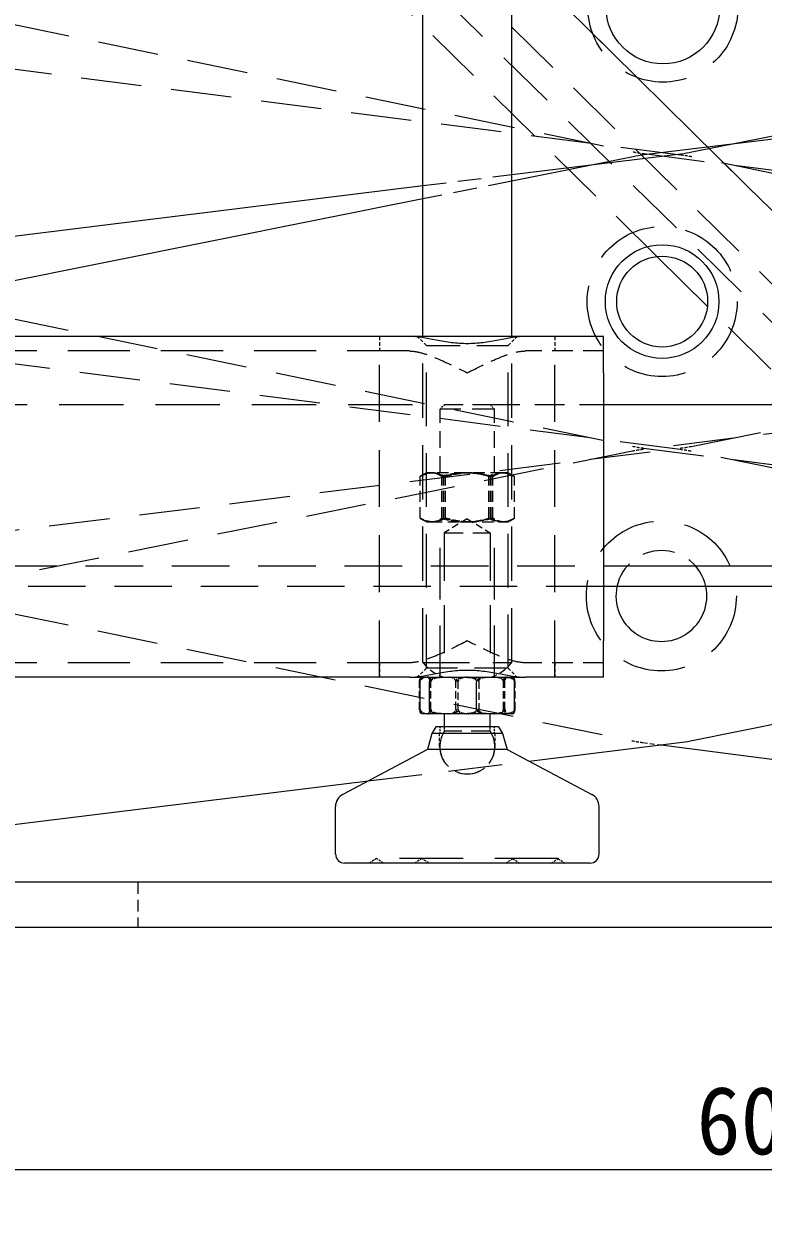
# Model space of a CAD drawing. Header units: millimetres. Extents: x 36 to 2484, y 36 to 1746.
# Drawn here: x 427.3 to 590.1, y 287.6 to 548.6 of the extents above; entities that cross this region are included whole.
import ezdxf

# ---------------------------------------------------------------- set-up
doc = ezdxf.new("R2010")
doc.units = ezdxf.units.MM
doc.header["$LTSCALE"] = 6
doc.linetypes.add('HIDDEN', pattern=[9.525, 6.35, -3.175])
doc.layers.add('가는실선_A4', color=7, linetype='Continuous', lineweight=5)
doc.layers.add('굵은실선_A3', color=7, linetype='Continuous', lineweight=18)
doc.layers.add('가는파선_A3', color=7, linetype='HIDDEN', lineweight=13, true_color=0x008000)
doc.styles.add('치수문자_A3(2.5)', font='')
doc.styles.get('치수문자_A3(2.5)').set_extended_font_data('GulimChe')
doc.dimstyles.new('치수_A3(2.5)', dxfattribs={"dimscale": 6, "dimtxt": 2.5, "dimasz": 2.5, "dimexe": 1.5, "dimexo": 1, "dimgap": 0.5, "dimtad": 1, "dimtoh": 1, "dimdec": 1, "dimrnd": 1e-08, "dimdsep": 46, "dimtxsty": '치수문자_A3(2.5)', "dimcen": 0.09, "dimdle": 10, "dimclrd": 8, "dimclre": 8, "dimclrt": 7, "dimadec": 1, "dimazin": 2, "dimtfac": 0.8, "dimtmove": 0, "dimatfit": 3, "dimfxl": 1, "dimtolj": 1, "dimtzin": 0, "dimlwd": -1, "dimlwe": -1, "dimarcsym": 0})

# ---------------------------------------------------------------- blocks, each defined once
blk = doc.blocks.new('*D21')
at = {"layer": 'Defpoints', "color": 0, "transparency": 16777216}
for p in [(289.92, 349.82), (889.92, 349.82), (889.92, 296.55)]:
    blk.add_point(p, dxfattribs=at)
at = {"layer": '가는실선_A4', "color": 8, "transparency": 16777216}
for p, q in [((289.92, 343.82), (289.92, 287.55)), ((889.92, 343.82), (889.92, 287.55)), ((304.92, 296.55), (874.92, 296.55))]:
    blk.add_line(p, q, dxfattribs=at)
for points in [[(304.92, 299.05), (304.92, 294.05), (289.92, 296.55)], [(874.92, 299.05), (874.92, 294.05), (889.92, 296.55)]]:
    blk.add_solid(points, dxfattribs=at)
at = {"layer": '가는실선_A4', "color": 7, "transparency": 16777216, "insert": (589.92, 307.22), "char_height": 15, "attachment_point": 5, "style": '치수문자_A3(2.5)'}
blk.add_mtext('\\A1;600', dxfattribs=at)

msp = doc.modelspace()

# ---------------------------------------------------------------- linework, layer by layer
at = {"layer": '가는파선_A3', "ltscale": 0.344124}
msp.add_line((640.187, 459.957), (430.189, 667.143), dxfattribs=at)
at = {"layer": '가는파선_A3', "ltscale": 0.335375}
msp.add_line((639.229, 444.747), (434.57, 646.666), dxfattribs=at)
at = {"layer": '가는파선_A3', "ltscale": 0.349956}
for p, q in [((661.543, 438.887), (462.223, 635.538)), ((656.37, 419.406), (457.05, 616.057))]:
    msp.add_line(p, q, dxfattribs=at)
at = {"layer": '가는파선_A3', "ltscale": 0.330381}
msp.add_line((566.615, 497.424), (432.207, 630.032), dxfattribs=at)
at = {"layer": '가는파선_A3', "ltscale": 0.350336}
for p, q in [((404.531, 552.694), (561.425, 520.445)), ((731.241, 487.081), (574.348, 519.33))]:
    msp.add_line(p, q, dxfattribs=at)
at = {"layer": '가는파선_A3', "ltscale": 0.34922}
for p, q in [((571.942, 519.731), (373.986, 545.138)), ((561.256, 454.578), (365.565, 415.376))]:
    msp.add_line(p, q, dxfattribs=at)
at = {"layer": '가는파선_A3', "ltscale": 0.34971}
for p, q in [((563.829, 520.045), (762.061, 494.591)), ((571.779, 454.946), (373.547, 480.4)), ((762.023, 479.415), (563.664, 454.967)), ((373.422, 430.791), (571.78, 455.24)), ((563.665, 455.26), (761.897, 429.807)), ((769.95, 414.307), (574.183, 454.545)), ((365.33, 431.115), (561.097, 390.876))]:
    msp.add_line(p, q, dxfattribs=at)
at = {"layer": '가는파선_A3', "ltscale": 0.136233}
msp.add_line((515.096, 513.017), (534.738, 515.438), dxfattribs=at)
at = {"layer": '가는파선_A3', "ltscale": 0.137896}
msp.add_line((534.738, 514.019), (515.096, 510.085), dxfattribs=at)
at = {"layer": '가는파선_A3', "ltscale": 0.350288}
msp.add_line((404.388, 487.914), (561.259, 455.661), dxfattribs=at)
at = {"layer": '가는파선_A3', "ltscale": 0.344261}
msp.add_line((661.781, 403.533), (577.748, 486.44), dxfattribs=at)
at = {"layer": '가는파선_A3', "ltscale": 0.021944}
for p, q in [((505.617, 479.819), (505.617, 476.619)), ((544.217, 479.819), (544.217, 476.619)), ((505.617, 408.019), (505.617, 404.819)), ((544.217, 408.019), (544.217, 404.819))]:
    msp.add_line(p, q, dxfattribs=at)
at = {"layer": '가는파선_A3', "ltscale": 0.328084}
for p, q in [((505.617, 404.819), (505.617, 479.819)), ((544.217, 404.819), (544.217, 479.819))]:
    msp.add_line(p, q, dxfattribs=at)
at = {"layer": '가는파선_A3', "ltscale": 0.019385}
for p, q in [((515.917, 477.819), (513.917, 479.819)), ((533.917, 477.819), (535.917, 479.819)), ((515.917, 406.819), (513.917, 404.819)), ((533.917, 406.819), (535.917, 404.819))]:
    msp.add_line(p, q, dxfattribs=at)
at = {"layer": '가는파선_A3', "ltscale": 0.313689}
for p, q in [((515.096, 408.109), (515.096, 479.819)), ((534.738, 408.109), (534.738, 479.819))]:
    msp.add_line(p, q, dxfattribs=at)
at = {"layer": '가는파선_A3', "ltscale": 0.194679}
for p, q in [((515.917, 477.819), (533.917, 477.819)), ((533.917, 406.819), (515.917, 406.819))]:
    msp.add_line(p, q, dxfattribs=at)
at = {"layer": '가는파선_A3', "ltscale": 0.310586}
for p, q in [((515.917, 406.819), (515.917, 477.819)), ((533.917, 406.819), (533.917, 477.819))]:
    msp.add_line(p, q, dxfattribs=at)
at = {"layer": '가는파선_A3', "ltscale": 0.358754}
for p, q in [((512.179, 476.619), (327.654, 476.619)), ((512.179, 408.019), (327.654, 408.019))]:
    msp.add_line(p, q, dxfattribs=at)
at = {"layer": '가는파선_A3', "ltscale": 0.118821}
for p, q in [((554.917, 476.619), (537.654, 476.619)), ((554.917, 408.019), (537.654, 408.019))]:
    msp.add_line(p, q, dxfattribs=at)
at = {"layer": '가는파선_A3', "ltscale": 0.370989}
msp.add_line((413.907, 464.819), (519.917, 464.819), dxfattribs=at)
at = {"layer": '가는파선_A3', "ltscale": 0.009642}
for p, q in [((519.917, 464.819), (518.917, 463.819)), ((529.917, 464.819), (530.917, 463.819))]:
    msp.add_line(p, q, dxfattribs=at)
at = {"layer": '가는파선_A3', "ltscale": 0.108111}
msp.add_line((519.917, 464.819), (529.917, 464.819), dxfattribs=at)
at = {"layer": '가는파선_A3', "ltscale": 0.172123}
msp.add_line((529.917, 464.819), (554.917, 464.819), dxfattribs=at)
at = {"layer": '가는파선_A3', "ltscale": 0.409463}
msp.add_line((574.186, 455.628), (620.077, 464.819), dxfattribs=at)
at = {"layer": '가는파선_A3', "ltscale": 0.129753}
msp.add_line((530.917, 463.819), (518.917, 463.819), dxfattribs=at)
at = {"layer": '가는파선_A3', "ltscale": 0.096345}
for p, q in [((518.917, 449.819), (518.917, 463.819)), ((530.917, 449.819), (530.917, 463.819))]:
    msp.add_line(p, q, dxfattribs=at)
at = {"layer": '가는파선_A3', "ltscale": 0.001727}
for p, q in [((514.791, 449.168), (514.561, 449.036)), ((535.043, 449.168), (535.272, 449.036)), ((514.791, 439.669), (514.561, 439.801)), ((535.043, 439.669), (535.272, 439.801))]:
    msp.add_line(p, q, dxfattribs=at)
at = {"layer": '가는파선_A3', "ltscale": 0.008857}
for p, q in [((515.917, 449.819), (514.791, 449.168)), ((533.917, 449.819), (535.043, 449.168)), ((515.917, 439.019), (514.791, 439.669)), ((533.917, 439.019), (535.043, 439.669))]:
    msp.add_line(p, q, dxfattribs=at)
at = {"layer": '가는파선_A3', "ltscale": 0.029417}
for p, q in [((516.918, 449.819), (515.917, 449.819)), ((515.917, 439.019), (516.918, 439.019))]:
    msp.add_line(p, q, dxfattribs=at)
at = {"layer": '가는파선_A3', "ltscale": 0.064826}
for p, q in [((524.489, 449.819), (516.918, 449.819)), ((532.488, 449.819), (524.489, 449.819)), ((516.918, 439.019), (524.489, 439.019)), ((524.489, 439.019), (532.488, 439.019))]:
    msp.add_line(p, q, dxfattribs=at)
at = {"layer": '가는파선_A3', "ltscale": 0.035309}
for p, q in [((533.917, 449.819), (532.488, 449.819)), ((532.488, 439.019), (533.917, 439.019))]:
    msp.add_line(p, q, dxfattribs=at)
at = {"layer": '가는파선_A3', "ltscale": 0.063225}
for p, q in [((514.525, 439.822), (514.525, 449.015)), ((514.536, 439.822), (514.536, 449.015)), ((519.299, 439.822), (519.299, 449.015)), ((519.665, 439.822), (519.665, 449.015)), ((519.776, 439.822), (519.776, 449.015)), ((520.154, 439.822), (520.154, 449.015)), ((529.68, 439.822), (529.68, 449.015)), ((530.057, 439.822), (530.057, 449.015)), ((530.168, 439.822), (530.168, 449.015)), ((530.535, 439.822), (530.535, 449.015)), ((535.297, 439.822), (535.297, 449.015)), ((535.309, 439.822), (535.309, 449.015))]:
    msp.add_line(p, q, dxfattribs=at)
at = {"layer": '가는파선_A3', "ltscale": 0.299213}
for p, q in [((518.917, 404.819), (518.917, 439.019)), ((530.917, 404.819), (530.917, 439.019))]:
    msp.add_line(p, q, dxfattribs=at)
at = {"layer": '가는파선_A3', "ltscale": 0.04051}
for q in [(519.864, 436.641), (529.97, 436.641)]:
    msp.add_line((524.917, 439.677), q, dxfattribs=at)
at = {"layer": '가는파선_A3', "ltscale": 0.109258}
msp.add_line((519.864, 436.641), (529.97, 436.641), dxfattribs=at)
at = {"layer": '가는파선_A3', "ltscale": 0.278413}
for p, q in [((519.864, 436.641), (519.864, 404.819)), ((529.97, 436.641), (529.97, 404.819))]:
    msp.add_line(p, q, dxfattribs=at)
at = {"layer": '가는파선_A3', "ltscale": 0.332458}
for p, q in [((364.917, 429.319), (554.917, 429.319)), ((554.917, 424.819), (364.917, 424.819))]:
    msp.add_line(p, q, dxfattribs=at)
at = {"layer": '가는파선_A3', "ltscale": 0.269929}
msp.add_line((515.096, 408.109), (534.738, 408.109), dxfattribs=at)
at = {"layer": '가는파선_A3', "ltscale": 0.041233}
for p, q in [((514.414, 397.819), (514.414, 403.819)), ((516.922, 397.819), (516.922, 403.819)), ((522.41, 397.819), (522.41, 403.819)), ((522.853, 403.819), (522.853, 397.819)), ((527.424, 403.819), (527.424, 397.819)), ((532.912, 397.819), (532.912, 403.819)), ((533.216, 397.819), (533.216, 403.819)), ((535.419, 397.819), (535.419, 403.819))]:
    msp.add_line(p, q, dxfattribs=at)
at = {"layer": '가는파선_A3', "ltscale": 0.001119}
msp.add_line((515.017, 396.819), (514.977, 396.819), dxfattribs=at)
at = {"layer": '가는파선_A3', "ltscale": 0.00274}
msp.add_line((534.857, 396.819), (534.816, 396.819), dxfattribs=at)
at = {"layer": '가는파선_A3', "ltscale": 0.019189}
for p, q in [((518.817, 389.649), (518.817, 392.449)), ((531.017, 389.649), (531.017, 392.449))]:
    msp.add_line(p, q, dxfattribs=at)
at = {"layer": '가는파선_A3', "ltscale": 0.010233}
for p, q in [((518.917, 392.449), (518.917, 393.949)), ((530.917, 392.449), (530.917, 393.949))]:
    msp.add_line(p, q, dxfattribs=at)
at = {"layer": '가는파선_A3', "ltscale": 0.006658}
for p, q in [((519.892, 392.968), (519.892, 393.949)), ((529.942, 392.968), (529.942, 393.949))]:
    msp.add_line(p, q, dxfattribs=at)
at = {"layer": '가는파선_A3', "ltscale": 0.108655}
msp.add_line((529.942, 392.968), (519.892, 392.968), dxfattribs=at)
at = {"layer": '가는파선_A3', "ltscale": 0.028065}
msp.add_line((563.501, 390.476), (567.556, 389.955), dxfattribs=at)
at = {"layer": '가는파선_A3', "ltscale": 0.312442}
msp.add_line((503.085, 382.012), (538.529, 386.379), dxfattribs=at)
at = {"layer": '가는파선_A3', "ltscale": 0.012319}
for p, q in [((504.917, 364.949), (503.417, 363.949)), ((506.417, 363.949), (504.917, 364.949)), ((514.917, 364.949), (513.417, 363.949)), ((516.417, 363.949), (514.917, 364.949)), ((533.417, 363.949), (534.917, 364.949)), ((534.917, 364.949), (536.417, 363.949)), ((543.417, 363.949), (544.917, 364.949)), ((544.917, 364.949), (546.417, 363.949))]:
    msp.add_line(p, q, dxfattribs=at)
at = {"layer": '가는파선_A3', "ltscale": 0.366473}
msp.add_line((544.917, 364.949), (504.917, 364.949), dxfattribs=at)
at = {"layer": '가는파선_A3', "ltscale": 0.068789}
msp.add_line((452.417, 359.819), (452.417, 349.819), dxfattribs=at)
at = {"layer": '가는파선_A3', "ltscale": 0.362809}
for centre in [(567.968, 552.28), (567.804, 487.495), (567.64, 422.711)]:
    msp.add_circle(centre, 16.5, dxfattribs=at)
at = {"layer": '가는파선_A3', "ltscale": 0.016696}
for centre, start, end in [((567.968, 552.28), 258.38496, 262.68315), ((567.64, 422.711), 78.38496, 82.68315), ((567.804, 487.495), 277.02654, 281.32473), ((567.64, 422.711), 258.38496, 262.68315)]:
    msp.add_arc(centre, 32.5, start, end, dxfattribs=at)
at = {"layer": '가는파선_A3', "ltscale": 0.016707}
for centre, start, end in [((567.804, 487.495), 78.38496, 82.68616), ((567.64, 422.711), 97.02654, 101.32774), ((567.804, 487.495), 258.38195, 262.68315)]:
    msp.add_arc(centre, 32.5, start, end, dxfattribs=at)
at = {"layer": '가는파선_A3', "ltscale": 0.187062}
msp.add_arc((567.64, 422.711), 10, 12.16764, 167.83236, dxfattribs=at)
at = {"layer": '가는파선_A3', "ltscale": 0.040389}
for centre, start, end in [((522.917, 414.341), 218.54868, 252.22379), ((526.917, 414.341), 287.77621, 321.45132)]:
    msp.add_arc(centre, 10, start, end, dxfattribs=at)
at = {"layer": '가는파선_A3', "ltscale": 0.180065}
msp.add_arc((524.917, 389.599), 6.05, 146.16111, 33.83889, dxfattribs=at)
at = {"layer": '가는파선_A3', "ltscale": 0.131917}
msp.add_arc((524.917, 389.649), 6.1, 180, 0, dxfattribs=at)
at = {"layer": '가는파선_A3', "ltscale": 0.10213}
for points, knots in [([(512.179, 476.619), (513.081, 476.619), (514.049, 476.43), (516.089, 475.841), (517.161, 475.438), (520.459, 474.05), (522.77, 472.889), (524.917, 471.819)], [-1.439422, -1.439422, -1.439422, -1.439422, -1.0795665, -1.0795665, -0.719711, -0.719711, 0, 0, 0, 0]), ([(524.917, 471.819), (527.064, 472.889), (529.374, 474.05), (532.672, 475.438), (533.744, 475.841), (535.785, 476.43), (536.753, 476.619), (537.654, 476.619)], [-4.5679213, -4.5679213, -4.5679213, -4.5679213, -3.8482103, -3.8482103, -3.4883548, -3.4883548, -3.1284993, -3.1284993, -3.1284993, -3.1284993]), ([(524.917, 412.819), (522.77, 411.748), (520.459, 410.587), (517.161, 409.199), (516.089, 408.796), (514.049, 408.207), (513.081, 408.019), (512.179, 408.019)], [-4.5681106, -4.5681106, -4.5681106, -4.5681106, -3.8483996, -3.8483996, -3.4885441, -3.4885441, -3.1286886, -3.1286886, -3.1286886, -3.1286886]), ([(537.654, 408.019), (536.753, 408.019), (535.785, 408.207), (533.744, 408.796), (532.672, 409.199), (529.374, 410.587), (527.064, 411.748), (524.917, 412.819)], [-1.439422, -1.439422, -1.439422, -1.439422, -1.0795665, -1.0795665, -0.719711, -0.719711, 0, 0, 0, 0])]:
    msp.add_open_spline(points, degree=3, knots=knots, dxfattribs=at)
at = {"layer": '가는파선_A3', "ltscale": 0.036244}
for points in [[(514.525, 449.015), (515.932, 449.819), (517.15, 449.819)], [(517.095, 449.819), (515.902, 449.819), (514.525, 449.015)], [(516.918, 449.819), (515.812, 449.819), (514.536, 449.015)], [(514.536, 449.015), (516.041, 449.819), (517.345, 449.819)], [(519.299, 449.015), (518.023, 449.819), (516.918, 449.819)], [(519.665, 449.015), (518.288, 449.819), (517.095, 449.819)], [(517.15, 449.819), (518.369, 449.819), (519.776, 449.015)], [(517.345, 449.819), (518.649, 449.819), (520.154, 449.015)], [(524.489, 449.819), (522.08, 449.819), (519.299, 449.015)], [(524.861, 449.819), (522.45, 449.819), (519.665, 449.015)], [(519.776, 449.015), (522.561, 449.819), (524.972, 449.819)], [(520.154, 449.015), (522.935, 449.819), (525.344, 449.819)], [(529.68, 449.015), (526.898, 449.819), (524.489, 449.819)], [(530.057, 449.015), (527.273, 449.819), (524.861, 449.819)], [(524.972, 449.819), (527.384, 449.819), (530.168, 449.015)], [(525.344, 449.819), (527.753, 449.819), (530.535, 449.015)], [(532.488, 449.819), (531.185, 449.819), (529.68, 449.015)], [(532.683, 449.819), (531.465, 449.819), (530.057, 449.015)], [(530.168, 449.015), (531.546, 449.819), (532.739, 449.819)], [(530.535, 449.015), (531.811, 449.819), (532.916, 449.819)], [(535.297, 449.015), (533.792, 449.819), (532.488, 449.819)], [(535.309, 449.015), (533.902, 449.819), (532.683, 449.819)], [(532.739, 449.819), (533.931, 449.819), (535.309, 449.015)], [(532.916, 449.819), (534.021, 449.819), (535.297, 449.015)], [(514.525, 439.822), (515.902, 439.019), (517.095, 439.019)], [(517.15, 439.019), (515.932, 439.019), (514.525, 439.822)], [(514.536, 439.822), (515.812, 439.019), (516.918, 439.019)], [(517.345, 439.019), (516.041, 439.019), (514.536, 439.822)], [(516.918, 439.019), (518.023, 439.019), (519.299, 439.822)], [(517.095, 439.019), (518.288, 439.019), (519.665, 439.822)], [(519.776, 439.822), (518.369, 439.019), (517.15, 439.019)], [(520.154, 439.822), (518.649, 439.019), (517.345, 439.019)], [(519.299, 439.822), (522.08, 439.019), (524.489, 439.019)], [(519.665, 439.822), (522.45, 439.019), (524.861, 439.019)], [(524.972, 439.019), (522.561, 439.019), (519.776, 439.822)], [(525.344, 439.019), (522.935, 439.019), (520.154, 439.822)], [(524.489, 439.019), (526.898, 439.019), (529.68, 439.822)], [(524.861, 439.019), (527.273, 439.019), (530.057, 439.822)], [(530.168, 439.822), (527.384, 439.019), (524.972, 439.019)], [(530.535, 439.822), (527.753, 439.019), (525.344, 439.019)], [(529.68, 439.822), (531.185, 439.019), (532.488, 439.019)], [(530.057, 439.822), (531.465, 439.019), (532.683, 439.019)], [(532.739, 439.019), (531.546, 439.019), (530.168, 439.822)], [(532.916, 439.019), (531.811, 439.019), (530.535, 439.822)], [(532.488, 439.019), (533.792, 439.019), (535.297, 439.822)], [(532.683, 439.019), (533.902, 439.019), (535.309, 439.822)], [(535.309, 439.822), (533.931, 439.019), (532.739, 439.019)], [(535.297, 439.822), (534.021, 439.019), (532.916, 439.019)]]:
    msp.add_rational_spline(points, [1, 1.0379548493, 1], degree=2, dxfattribs=at)
at = {"layer": '가는파선_A3', "ltscale": 0.019682}
for points, knots in [([(516.208, 404.819), (515.879, 404.819), (515.484, 404.785), (515.009, 404.615), (514.827, 404.522), (514.611, 404.325), (514.523, 404.215), (514.455, 404.057), (514.438, 404.004), (514.42, 403.914), (514.414, 403.862), (514.414, 403.819)], [-0.8246123, -0.8246123, -0.8246123, -0.8246123, -0.68910525, -0.68910525, -0.62252932, -0.62252932, -0.58195521, -0.58195521, -0.56736649, -0.56736649, -0.55422014, -0.55422014, -0.55422014, -0.55422014]), ([(514.414, 403.819), (514.414, 403.862), (514.416, 403.914), (514.422, 404.004), (514.427, 404.057), (514.448, 404.215), (514.476, 404.325), (514.544, 404.522), (514.601, 404.615), (514.75, 404.785), (514.874, 404.819), (514.977, 404.819)], [0.55422014, 0.55422014, 0.55422014, 0.55422014, 0.56736649, 0.56736649, 0.58195521, 0.58195521, 0.62252932, 0.62252932, 0.68910525, 0.68910525, 0.8246123, 0.8246123, 0.8246123, 0.8246123]), ([(516.416, 404.819), (516.074, 404.819), (515.665, 404.785), (515.172, 404.615), (514.983, 404.522), (514.758, 404.325), (514.667, 404.215), (514.597, 404.057), (514.579, 404.004), (514.56, 403.914), (514.554, 403.862), (514.554, 403.819)], [-0.8246123, -0.8246123, -0.8246123, -0.8246123, -0.68910525, -0.68910525, -0.62252932, -0.62252932, -0.58195521, -0.58195521, -0.56736649, -0.56736649, -0.55422014, -0.55422014, -0.55422014, -0.55422014]), ([(516.359, 404.819), (516.462, 404.819), (516.586, 404.785), (516.735, 404.615), (516.792, 404.522), (516.86, 404.325), (516.887, 404.215), (516.909, 404.057), (516.914, 404.004), (516.92, 403.914), (516.922, 403.862), (516.922, 403.819)], [-0.8246123, -0.8246123, -0.8246123, -0.8246123, -0.68910525, -0.68910525, -0.62252932, -0.62252932, -0.58195521, -0.58195521, -0.56736649, -0.56736649, -0.55422014, -0.55422014, -0.55422014, -0.55422014]), ([(516.922, 403.819), (516.922, 403.862), (516.929, 403.914), (516.952, 404.004), (516.975, 404.057), (517.064, 404.215), (517.179, 404.325), (517.464, 404.522), (517.703, 404.615), (518.327, 404.785), (518.845, 404.819), (519.278, 404.819)], [-1.66266043, -1.66266043, -1.66266043, -1.66266043, -1.64951409, -1.64951409, -1.63492537, -1.63492537, -1.59435126, -1.59435126, -1.52777533, -1.52777533, -1.39226828, -1.39226828, -1.39226828, -1.39226828]), ([(522.41, 403.819), (522.41, 403.862), (522.404, 403.914), (522.386, 404.004), (522.369, 404.057), (522.301, 404.215), (522.213, 404.325), (521.996, 404.522), (521.815, 404.615), (521.339, 404.785), (520.945, 404.819), (520.616, 404.819)], [0.55422014, 0.55422014, 0.55422014, 0.55422014, 0.56736649, 0.56736649, 0.58195521, 0.58195521, 0.62252932, 0.62252932, 0.68910525, 0.68910525, 0.8246123, 0.8246123, 0.8246123, 0.8246123]), ([(522.853, 403.819), (522.853, 403.862), (522.848, 403.914), (522.829, 404.004), (522.811, 404.057), (522.74, 404.215), (522.65, 404.325), (522.424, 404.522), (522.236, 404.615), (521.743, 404.785), (521.333, 404.819), (520.992, 404.819)], [0.55422014, 0.55422014, 0.55422014, 0.55422014, 0.56736649, 0.56736649, 0.58195521, 0.58195521, 0.62252932, 0.62252932, 0.68910525, 0.68910525, 0.8246123, 0.8246123, 0.8246123, 0.8246123]), ([(524.766, 404.819), (524.333, 404.819), (523.815, 404.785), (523.191, 404.615), (522.952, 404.522), (522.667, 404.325), (522.553, 404.215), (522.463, 404.057), (522.44, 404.004), (522.417, 403.914), (522.41, 403.862), (522.41, 403.819)], [-0.8246123, -0.8246123, -0.8246123, -0.8246123, -0.68910525, -0.68910525, -0.62252932, -0.62252932, -0.58195521, -0.58195521, -0.56736649, -0.56736649, -0.55422014, -0.55422014, -0.55422014, -0.55422014]), ([(525.178, 404.819), (524.751, 404.819), (524.24, 404.785), (523.624, 404.615), (523.389, 404.522), (523.108, 404.325), (522.994, 404.215), (522.906, 404.057), (522.884, 404.004), (522.86, 403.914), (522.853, 403.862), (522.853, 403.819)], [-0.8246123, -0.8246123, -0.8246123, -0.8246123, -0.68910525, -0.68910525, -0.62252932, -0.62252932, -0.58195521, -0.58195521, -0.56736649, -0.56736649, -0.55422014, -0.55422014, -0.55422014, -0.55422014]), ([(525.068, 404.819), (525.5, 404.819), (526.018, 404.785), (526.642, 404.615), (526.881, 404.522), (527.166, 404.325), (527.281, 404.215), (527.371, 404.057), (527.393, 404.004), (527.417, 403.914), (527.424, 403.862), (527.424, 403.819)], [-0.8246123, -0.8246123, -0.8246123, -0.8246123, -0.68910525, -0.68910525, -0.62252932, -0.62252932, -0.58195521, -0.58195521, -0.56736649, -0.56736649, -0.55422014, -0.55422014, -0.55422014, -0.55422014]), ([(527.424, 403.819), (527.424, 403.862), (527.429, 403.914), (527.448, 404.004), (527.465, 404.057), (527.533, 404.215), (527.62, 404.325), (527.837, 404.522), (528.019, 404.615), (528.494, 404.785), (528.888, 404.819), (529.218, 404.819)], [0.55422014, 0.55422014, 0.55422014, 0.55422014, 0.56736649, 0.56736649, 0.58195521, 0.58195521, 0.62252932, 0.62252932, 0.68910525, 0.68910525, 0.8246123, 0.8246123, 0.8246123, 0.8246123]), ([(532.912, 403.819), (532.912, 403.862), (532.905, 403.914), (532.881, 404.004), (532.859, 404.057), (532.769, 404.215), (532.654, 404.325), (532.369, 404.522), (532.13, 404.615), (531.506, 404.785), (530.988, 404.819), (530.556, 404.819)], [0.55422014, 0.55422014, 0.55422014, 0.55422014, 0.56736649, 0.56736649, 0.58195521, 0.58195521, 0.62252932, 0.62252932, 0.68910525, 0.68910525, 0.8246123, 0.8246123, 0.8246123, 0.8246123]), ([(533.216, 403.819), (533.216, 403.862), (533.209, 403.914), (533.185, 404.004), (533.163, 404.057), (533.075, 404.215), (532.961, 404.325), (532.68, 404.522), (532.445, 404.615), (531.829, 404.785), (531.318, 404.819), (530.891, 404.819)], [-1.66266043, -1.66266043, -1.66266043, -1.66266043, -1.64951409, -1.64951409, -1.63492537, -1.63492537, -1.59435126, -1.59435126, -1.52777533, -1.52777533, -1.39226828, -1.39226828, -1.39226828, -1.39226828]), ([(533.474, 404.819), (533.371, 404.819), (533.248, 404.785), (533.099, 404.615), (533.042, 404.522), (532.974, 404.325), (532.946, 404.215), (532.925, 404.057), (532.919, 404.004), (532.914, 403.914), (532.912, 403.862), (532.912, 403.819)], [-0.8246123, -0.8246123, -0.8246123, -0.8246123, -0.68910525, -0.68910525, -0.62252932, -0.62252932, -0.58195521, -0.58195521, -0.56736649, -0.56736649, -0.55422014, -0.55422014, -0.55422014, -0.55422014]), ([(533.679, 404.819), (533.594, 404.819), (533.492, 404.785), (533.369, 404.615), (533.322, 404.522), (533.266, 404.325), (533.244, 404.215), (533.226, 404.057), (533.222, 404.004), (533.217, 403.914), (533.216, 403.862), (533.216, 403.819)], [-0.8246123, -0.8246123, -0.8246123, -0.8246123, -0.68910525, -0.68910525, -0.62252932, -0.62252932, -0.58195521, -0.58195521, -0.56736649, -0.56736649, -0.55422014, -0.55422014, -0.55422014, -0.55422014]), ([(533.626, 404.819), (533.955, 404.819), (534.349, 404.785), (534.824, 404.615), (535.006, 404.522), (535.223, 404.325), (535.31, 404.215), (535.379, 404.057), (535.396, 404.004), (535.414, 403.914), (535.419, 403.862), (535.419, 403.819)], [-0.8246123, -0.8246123, -0.8246123, -0.8246123, -0.68910525, -0.68910525, -0.62252932, -0.62252932, -0.58195521, -0.58195521, -0.56736649, -0.56736649, -0.55422014, -0.55422014, -0.55422014, -0.55422014]), ([(535.419, 403.819), (535.419, 403.862), (535.418, 403.914), (535.412, 404.004), (535.406, 404.057), (535.385, 404.215), (535.358, 404.325), (535.29, 404.522), (535.233, 404.615), (535.084, 404.785), (534.96, 404.819), (534.857, 404.819)], [0.55422014, 0.55422014, 0.55422014, 0.55422014, 0.56736649, 0.56736649, 0.58195521, 0.58195521, 0.62252932, 0.62252932, 0.68910525, 0.68910525, 0.8246123, 0.8246123, 0.8246123, 0.8246123]), ([(514.414, 397.819), (514.414, 397.775), (514.42, 397.723), (514.438, 397.634), (514.455, 397.58), (514.523, 397.422), (514.611, 397.313), (514.827, 397.115), (515.009, 397.022), (515.484, 396.852), (515.879, 396.819), (516.208, 396.819)], [-0.55422014, -0.55422014, -0.55422014, -0.55422014, -0.5410738, -0.5410738, -0.52648508, -0.52648508, -0.48591097, -0.48591097, -0.41933504, -0.41933504, -0.28382799, -0.28382799, -0.28382799, -0.28382799]), ([(514.977, 396.819), (514.874, 396.819), (514.75, 396.852), (514.601, 397.022), (514.544, 397.115), (514.476, 397.313), (514.448, 397.422), (514.427, 397.58), (514.422, 397.634), (514.416, 397.723), (514.414, 397.775), (514.414, 397.819)], [-1.93305259, -1.93305259, -1.93305259, -1.93305259, -1.79754554, -1.79754554, -1.73096961, -1.73096961, -1.6903955, -1.6903955, -1.67580678, -1.67580678, -1.66266043, -1.66266043, -1.66266043, -1.66266043]), ([(514.554, 397.819), (514.554, 397.775), (514.56, 397.723), (514.579, 397.634), (514.597, 397.58), (514.667, 397.422), (514.758, 397.313), (514.983, 397.115), (515.172, 397.022), (515.665, 396.852), (516.074, 396.819), (516.416, 396.819)], [-0.55422014, -0.55422014, -0.55422014, -0.55422014, -0.5410738, -0.5410738, -0.52648508, -0.52648508, -0.48591097, -0.48591097, -0.41933504, -0.41933504, -0.28382799, -0.28382799, -0.28382799, -0.28382799]), ([(516.922, 397.819), (516.922, 397.775), (516.92, 397.723), (516.914, 397.634), (516.909, 397.58), (516.887, 397.422), (516.86, 397.313), (516.792, 397.115), (516.735, 397.022), (516.586, 396.852), (516.462, 396.819), (516.359, 396.819)], [-0.55422014, -0.55422014, -0.55422014, -0.55422014, -0.5410738, -0.5410738, -0.52648508, -0.52648508, -0.48591097, -0.48591097, -0.41933504, -0.41933504, -0.28382799, -0.28382799, -0.28382799, -0.28382799]), ([(519.278, 396.819), (518.845, 396.819), (518.327, 396.852), (517.703, 397.022), (517.464, 397.115), (517.179, 397.313), (517.064, 397.422), (516.975, 397.58), (516.952, 397.634), (516.929, 397.723), (516.922, 397.775), (516.922, 397.819)], [-1.93305259, -1.93305259, -1.93305259, -1.93305259, -1.79754554, -1.79754554, -1.73096961, -1.73096961, -1.6903955, -1.6903955, -1.67580678, -1.67580678, -1.66266043, -1.66266043, -1.66266043, -1.66266043]), ([(520.616, 396.819), (520.945, 396.819), (521.339, 396.852), (521.815, 397.022), (521.996, 397.115), (522.213, 397.313), (522.301, 397.422), (522.369, 397.58), (522.386, 397.634), (522.404, 397.723), (522.41, 397.775), (522.41, 397.819)], [-1.93305259, -1.93305259, -1.93305259, -1.93305259, -1.79754554, -1.79754554, -1.73096961, -1.73096961, -1.6903955, -1.6903955, -1.67580678, -1.67580678, -1.66266043, -1.66266043, -1.66266043, -1.66266043]), ([(520.992, 396.819), (521.333, 396.819), (521.743, 396.852), (522.236, 397.022), (522.424, 397.115), (522.65, 397.313), (522.74, 397.422), (522.811, 397.58), (522.829, 397.634), (522.848, 397.723), (522.853, 397.775), (522.853, 397.819)], [-1.93305259, -1.93305259, -1.93305259, -1.93305259, -1.79754554, -1.79754554, -1.73096961, -1.73096961, -1.6903955, -1.6903955, -1.67580678, -1.67580678, -1.66266043, -1.66266043, -1.66266043, -1.66266043]), ([(522.41, 397.819), (522.41, 397.775), (522.417, 397.723), (522.44, 397.634), (522.463, 397.58), (522.553, 397.422), (522.667, 397.313), (522.952, 397.115), (523.191, 397.022), (523.815, 396.852), (524.333, 396.819), (524.766, 396.819)], [-0.55422014, -0.55422014, -0.55422014, -0.55422014, -0.5410738, -0.5410738, -0.52648508, -0.52648508, -0.48591097, -0.48591097, -0.41933504, -0.41933504, -0.28382799, -0.28382799, -0.28382799, -0.28382799]), ([(522.853, 397.819), (522.853, 397.775), (522.86, 397.723), (522.884, 397.634), (522.906, 397.58), (522.994, 397.422), (523.108, 397.313), (523.389, 397.115), (523.624, 397.022), (524.24, 396.852), (524.751, 396.819), (525.178, 396.819)], [-0.55422014, -0.55422014, -0.55422014, -0.55422014, -0.5410738, -0.5410738, -0.52648508, -0.52648508, -0.48591097, -0.48591097, -0.41933504, -0.41933504, -0.28382799, -0.28382799, -0.28382799, -0.28382799]), ([(527.424, 397.819), (527.424, 397.775), (527.417, 397.723), (527.393, 397.634), (527.371, 397.58), (527.281, 397.422), (527.166, 397.313), (526.881, 397.115), (526.642, 397.022), (526.018, 396.852), (525.5, 396.819), (525.068, 396.819)], [-0.55422014, -0.55422014, -0.55422014, -0.55422014, -0.5410738, -0.5410738, -0.52648508, -0.52648508, -0.48591097, -0.48591097, -0.41933504, -0.41933504, -0.28382799, -0.28382799, -0.28382799, -0.28382799]), ([(529.218, 396.819), (528.888, 396.819), (528.494, 396.852), (528.019, 397.022), (527.837, 397.115), (527.62, 397.313), (527.533, 397.422), (527.465, 397.58), (527.448, 397.634), (527.429, 397.723), (527.424, 397.775), (527.424, 397.819)], [-1.93305259, -1.93305259, -1.93305259, -1.93305259, -1.79754554, -1.79754554, -1.73096961, -1.73096961, -1.6903955, -1.6903955, -1.67580678, -1.67580678, -1.66266043, -1.66266043, -1.66266043, -1.66266043]), ([(530.556, 396.819), (530.988, 396.819), (531.506, 396.852), (532.13, 397.022), (532.369, 397.115), (532.654, 397.313), (532.769, 397.422), (532.859, 397.58), (532.881, 397.634), (532.905, 397.723), (532.912, 397.775), (532.912, 397.819)], [-1.93305259, -1.93305259, -1.93305259, -1.93305259, -1.79754554, -1.79754554, -1.73096961, -1.73096961, -1.6903955, -1.6903955, -1.67580678, -1.67580678, -1.66266043, -1.66266043, -1.66266043, -1.66266043]), ([(530.891, 396.819), (531.318, 396.819), (531.829, 396.852), (532.445, 397.022), (532.68, 397.115), (532.961, 397.313), (533.075, 397.422), (533.163, 397.58), (533.185, 397.634), (533.209, 397.723), (533.216, 397.775), (533.216, 397.819)], [-1.93305259, -1.93305259, -1.93305259, -1.93305259, -1.79754554, -1.79754554, -1.73096961, -1.73096961, -1.6903955, -1.6903955, -1.67580678, -1.67580678, -1.66266043, -1.66266043, -1.66266043, -1.66266043]), ([(532.912, 397.819), (532.912, 397.775), (532.914, 397.723), (532.919, 397.634), (532.925, 397.58), (532.946, 397.422), (532.974, 397.313), (533.042, 397.115), (533.099, 397.022), (533.248, 396.852), (533.371, 396.819), (533.474, 396.819)], [-0.55422014, -0.55422014, -0.55422014, -0.55422014, -0.5410738, -0.5410738, -0.52648508, -0.52648508, -0.48591097, -0.48591097, -0.41933504, -0.41933504, -0.28382799, -0.28382799, -0.28382799, -0.28382799]), ([(533.216, 397.819), (533.216, 397.775), (533.217, 397.723), (533.222, 397.634), (533.226, 397.58), (533.244, 397.422), (533.266, 397.313), (533.322, 397.115), (533.369, 397.022), (533.492, 396.852), (533.594, 396.819), (533.679, 396.819)], [-0.55422014, -0.55422014, -0.55422014, -0.55422014, -0.5410738, -0.5410738, -0.52648508, -0.52648508, -0.48591097, -0.48591097, -0.41933504, -0.41933504, -0.28382799, -0.28382799, -0.28382799, -0.28382799]), ([(535.419, 397.819), (535.419, 397.775), (535.414, 397.723), (535.396, 397.634), (535.379, 397.58), (535.31, 397.422), (535.223, 397.313), (535.006, 397.115), (534.824, 397.022), (534.349, 396.852), (533.955, 396.819), (533.626, 396.819)], [-0.55422014, -0.55422014, -0.55422014, -0.55422014, -0.5410738, -0.5410738, -0.52648508, -0.52648508, -0.48591097, -0.48591097, -0.41933504, -0.41933504, -0.28382799, -0.28382799, -0.28382799, -0.28382799]), ([(534.857, 396.819), (534.96, 396.819), (535.084, 396.852), (535.233, 397.022), (535.29, 397.115), (535.358, 397.313), (535.385, 397.422), (535.406, 397.58), (535.412, 397.634), (535.418, 397.723), (535.419, 397.775), (535.419, 397.819)], [-1.93305259, -1.93305259, -1.93305259, -1.93305259, -1.79754554, -1.79754554, -1.73096961, -1.73096961, -1.6903955, -1.6903955, -1.67580678, -1.67580678, -1.66266043, -1.66266043, -1.66266043, -1.66266043])]:
    msp.add_open_spline(points, degree=3, knots=knots, dxfattribs=at)
at = {"layer": '굵은실선_A3'}
for p, q in [((515.096, 479.819), (515.096, 704.341)), ((534.738, 479.819), (534.738, 704.341)), ((574.35, 520.413), (645.096, 534.581)), ((645.096, 529.768), (563.829, 519.751)), ((534.738, 515.438), (571.944, 520.024)), ((561.422, 519.363), (534.738, 514.019)), ((383.291, 496.772), (515.096, 513.017)), ((515.096, 510.085), (389.393, 484.911)), ((577.748, 486.44), (566.615, 497.424)), ((512.179, 479.819), (335.282, 479.819)), ((537.654, 479.819), (512.179, 479.819)), ((554.917, 479.819), (537.654, 479.819)), ((554.917, 471.819), (554.917, 479.819)), ((554.917, 471.819), (554.917, 412.819)), ((554.917, 464.819), (624.917, 464.819)), ((554.917, 429.319), (614.917, 429.319)), ((614.917, 424.819), (554.917, 424.819)), ((554.917, 404.819), (554.917, 412.819)), ((512.179, 404.819), (335.282, 404.819)), ((512.179, 404.819), (537.654, 404.819)), ((554.917, 404.819), (537.654, 404.819)), ((514.554, 397.819), (514.554, 403.819)), ((516.618, 397.819), (516.618, 403.819)), ((526.98, 397.819), (526.98, 403.819)), ((535.279, 397.819), (535.279, 403.819)), ((574.022, 390.844), (635.417, 403.139)), ((516.155, 396.819), (515.017, 396.819)), ((518.942, 396.819), (516.155, 396.819)), ((524.656, 396.819), (518.942, 396.819)), ((519.892, 393.949), (519.892, 396.819)), ((528.842, 396.819), (524.656, 396.819)), ((533.418, 396.819), (528.842, 396.819)), ((529.942, 393.949), (529.942, 396.819)), ((534.816, 396.819), (533.418, 396.819)), ((517.142, 392.449), (516.142, 388.949)), ((518.027, 393.949), (517.142, 392.449)), ((532.692, 392.449), (517.142, 392.449)), ((531.807, 393.949), (518.027, 393.949)), ((531.807, 393.949), (532.692, 392.449)), ((532.692, 392.449), (533.692, 388.949)), ((538.529, 386.379), (571.614, 390.455)), ((567.556, 389.955), (632.371, 381.633)), ((516.142, 388.949), (497.509, 379.05)), ((533.692, 388.949), (516.142, 388.949)), ((533.692, 388.949), (552.324, 379.05)), ((391.462, 368.26), (503.085, 382.012)), ((495.917, 365.949), (495.917, 376.4)), ((553.917, 365.949), (553.917, 376.4)), ((551.917, 363.949), (497.917, 363.949)), ((289.917, 359.819), (889.917, 359.819)), ((289.917, 349.819), (889.917, 349.819))]:
    msp.add_line(p, q, dxfattribs=at)
for centre, radius in [((567.968, 552.28), 12.5), ((567.804, 487.495), 12.5), ((567.804, 487.495), 10)]:
    msp.add_circle(centre, radius, dxfattribs=at)
for centre, radius, start, end in [((567.804, 487.495), 32.5, 97.02654, 101.32473), ((567.968, 552.28), 32.5, 277.02654, 281.32473), ((567.64, 422.711), 10, 167.83236, 12.16764), ((567.64, 422.711), 32.5, 277.02353, 281.32473), ((498.917, 376.4), 3, 117.98051, 180), ((550.917, 376.4), 3, 0, 62.01949), ((497.917, 365.949), 2, 180, 270), ((551.917, 365.949), 2, 270, 0)]:
    msp.add_arc(centre, radius, start, end, dxfattribs=at)
for points, knots in [([(537.654, 479.819), (535.966, 479.818), (533.942, 479.399), (530.659, 478.783), (529.516, 478.582), (527.212, 478.298), (526.05, 478.219), (523.783, 478.219), (522.621, 478.298), (520.318, 478.582), (519.175, 478.783), (515.891, 479.399), (513.867, 479.818), (512.179, 479.819)], [1.3477037, 1.3477037, 1.3477037, 1.3477037, 2.0209987, 2.0209987, 2.3610801, 2.3610801, 2.7011615, 2.7011615, 3.0412429, 3.0412429, 3.3813242, 3.3813242, 4.0546193, 4.0546193, 4.0546193, 4.0546193]), ([(512.179, 404.819), (513.867, 404.819), (515.891, 405.238), (519.175, 405.854), (520.318, 406.055), (522.621, 406.339), (523.783, 406.419), (526.05, 406.419), (527.212, 406.339), (529.516, 406.055), (530.659, 405.854), (533.942, 405.238), (535.966, 404.819), (537.654, 404.819)], [-4.0546193, -4.0546193, -4.0546193, -4.0546193, -3.3813242, -3.3813242, -3.0412429, -3.0412429, -2.7011615, -2.7011615, -2.3610801, -2.3610801, -2.0209987, -2.0209987, -1.3477037, -1.3477037, -1.3477037, -1.3477037]), ([(514.554, 403.819), (514.554, 403.862), (514.556, 403.914), (514.56, 404.004), (514.565, 404.057), (514.582, 404.215), (514.605, 404.325), (514.661, 404.522), (514.708, 404.615), (514.83, 404.785), (514.932, 404.819), (515.017, 404.819)], [0.55422014, 0.55422014, 0.55422014, 0.55422014, 0.56736649, 0.56736649, 0.58195521, 0.58195521, 0.62252932, 0.62252932, 0.68910525, 0.68910525, 0.8246123, 0.8246123, 0.8246123, 0.8246123]), ([(516.155, 404.819), (516.24, 404.819), (516.342, 404.785), (516.464, 404.615), (516.511, 404.522), (516.567, 404.325), (516.59, 404.215), (516.607, 404.057), (516.612, 404.004), (516.616, 403.914), (516.618, 403.862), (516.618, 403.819)], [-0.8246123, -0.8246123, -0.8246123, -0.8246123, -0.68910525, -0.68910525, -0.62252932, -0.62252932, -0.58195521, -0.58195521, -0.56736649, -0.56736649, -0.55422014, -0.55422014, -0.55422014, -0.55422014]), ([(516.618, 403.819), (516.618, 403.862), (516.625, 403.914), (516.648, 404.004), (516.671, 404.057), (516.759, 404.215), (516.872, 404.325), (517.153, 404.522), (517.389, 404.615), (518.005, 404.785), (518.516, 404.819), (518.942, 404.819)], [0.55422014, 0.55422014, 0.55422014, 0.55422014, 0.56736649, 0.56736649, 0.58195521, 0.58195521, 0.62252932, 0.62252932, 0.68910525, 0.68910525, 0.8246123, 0.8246123, 0.8246123, 0.8246123]), ([(524.656, 404.819), (525.082, 404.819), (525.593, 404.785), (526.209, 404.615), (526.445, 404.522), (526.726, 404.325), (526.839, 404.215), (526.928, 404.057), (526.95, 404.004), (526.973, 403.914), (526.98, 403.862), (526.98, 403.819)], [-0.8246123, -0.8246123, -0.8246123, -0.8246123, -0.68910525, -0.68910525, -0.62252932, -0.62252932, -0.58195521, -0.58195521, -0.56736649, -0.56736649, -0.55422014, -0.55422014, -0.55422014, -0.55422014]), ([(526.98, 403.819), (526.98, 403.862), (526.986, 403.914), (527.005, 404.004), (527.023, 404.057), (527.093, 404.215), (527.184, 404.325), (527.409, 404.522), (527.598, 404.615), (528.091, 404.785), (528.5, 404.819), (528.842, 404.819)], [0.55422014, 0.55422014, 0.55422014, 0.55422014, 0.56736649, 0.56736649, 0.58195521, 0.58195521, 0.62252932, 0.62252932, 0.68910525, 0.68910525, 0.8246123, 0.8246123, 0.8246123, 0.8246123]), ([(533.418, 404.819), (533.759, 404.819), (534.169, 404.785), (534.662, 404.615), (534.85, 404.522), (535.076, 404.325), (535.166, 404.215), (535.237, 404.057), (535.255, 404.004), (535.274, 403.914), (535.279, 403.862), (535.279, 403.819)], [-0.8246123, -0.8246123, -0.8246123, -0.8246123, -0.68910525, -0.68910525, -0.62252932, -0.62252932, -0.58195521, -0.58195521, -0.56736649, -0.56736649, -0.55422014, -0.55422014, -0.55422014, -0.55422014]), ([(535.279, 403.819), (535.279, 403.862), (535.278, 403.914), (535.273, 404.004), (535.269, 404.057), (535.251, 404.215), (535.229, 404.325), (535.173, 404.522), (535.126, 404.615), (535.003, 404.785), (534.901, 404.819), (534.816, 404.819)], [0.55422014, 0.55422014, 0.55422014, 0.55422014, 0.56736649, 0.56736649, 0.58195521, 0.58195521, 0.62252932, 0.62252932, 0.68910525, 0.68910525, 0.8246123, 0.8246123, 0.8246123, 0.8246123]), ([(515.017, 396.819), (514.932, 396.819), (514.83, 396.852), (514.708, 397.022), (514.661, 397.115), (514.605, 397.313), (514.582, 397.422), (514.565, 397.58), (514.56, 397.634), (514.556, 397.723), (514.554, 397.775), (514.554, 397.819)], [-1.93305259, -1.93305259, -1.93305259, -1.93305259, -1.79754554, -1.79754554, -1.73096961, -1.73096961, -1.6903955, -1.6903955, -1.67580678, -1.67580678, -1.66266043, -1.66266043, -1.66266043, -1.66266043]), ([(516.618, 397.819), (516.618, 397.775), (516.616, 397.723), (516.612, 397.634), (516.607, 397.58), (516.59, 397.422), (516.567, 397.313), (516.511, 397.115), (516.464, 397.022), (516.342, 396.852), (516.24, 396.819), (516.155, 396.819)], [-0.55422014, -0.55422014, -0.55422014, -0.55422014, -0.5410738, -0.5410738, -0.52648508, -0.52648508, -0.48591097, -0.48591097, -0.41933504, -0.41933504, -0.28382799, -0.28382799, -0.28382799, -0.28382799]), ([(518.942, 396.819), (518.516, 396.819), (518.005, 396.852), (517.389, 397.022), (517.153, 397.115), (516.872, 397.313), (516.759, 397.422), (516.671, 397.58), (516.648, 397.634), (516.625, 397.723), (516.618, 397.775), (516.618, 397.819)], [-1.93305259, -1.93305259, -1.93305259, -1.93305259, -1.79754554, -1.79754554, -1.73096961, -1.73096961, -1.6903955, -1.6903955, -1.67580678, -1.67580678, -1.66266043, -1.66266043, -1.66266043, -1.66266043]), ([(526.98, 397.819), (526.98, 397.775), (526.973, 397.723), (526.95, 397.634), (526.928, 397.58), (526.839, 397.422), (526.726, 397.313), (526.445, 397.115), (526.209, 397.022), (525.593, 396.852), (525.082, 396.819), (524.656, 396.819)], [-0.55422014, -0.55422014, -0.55422014, -0.55422014, -0.5410738, -0.5410738, -0.52648508, -0.52648508, -0.48591097, -0.48591097, -0.41933504, -0.41933504, -0.28382799, -0.28382799, -0.28382799, -0.28382799]), ([(528.842, 396.819), (528.5, 396.819), (528.091, 396.852), (527.598, 397.022), (527.409, 397.115), (527.184, 397.313), (527.093, 397.422), (527.023, 397.58), (527.005, 397.634), (526.986, 397.723), (526.98, 397.775), (526.98, 397.819)], [-1.93305259, -1.93305259, -1.93305259, -1.93305259, -1.79754554, -1.79754554, -1.73096961, -1.73096961, -1.6903955, -1.6903955, -1.67580678, -1.67580678, -1.66266043, -1.66266043, -1.66266043, -1.66266043]), ([(535.279, 397.819), (535.279, 397.775), (535.274, 397.723), (535.255, 397.634), (535.237, 397.58), (535.166, 397.422), (535.076, 397.313), (534.85, 397.115), (534.662, 397.022), (534.169, 396.852), (533.759, 396.819), (533.418, 396.819)], [-0.55422014, -0.55422014, -0.55422014, -0.55422014, -0.5410738, -0.5410738, -0.52648508, -0.52648508, -0.48591097, -0.48591097, -0.41933504, -0.41933504, -0.28382799, -0.28382799, -0.28382799, -0.28382799]), ([(534.816, 396.819), (534.901, 396.819), (535.003, 396.852), (535.126, 397.022), (535.173, 397.115), (535.229, 397.313), (535.251, 397.422), (535.269, 397.58), (535.273, 397.634), (535.278, 397.723), (535.279, 397.775), (535.279, 397.819)], [-1.93305259, -1.93305259, -1.93305259, -1.93305259, -1.79754554, -1.79754554, -1.73096961, -1.73096961, -1.6903955, -1.6903955, -1.67580678, -1.67580678, -1.66266043, -1.66266043, -1.66266043, -1.66266043])]:
    msp.add_open_spline(points, degree=3, knots=knots, dxfattribs=at)

# ---------------------------------------------------------------- dimensions: what is measured, and where the dimension line sits
at = {"layer": '가는실선_A4', "color": 8, "true_color": 0x808080}
dim = msp.add_linear_dim(base=(889.917, 296.553), p1=(289.917, 349.819), p2=(889.917, 349.819), angle=180, dimstyle='치수_A3(2.5)', override={"dimgap": 0.5, "dimtoh": 0, "dimdec": 1, "dimtol": 0, "dimlim": 0, "dimtp": 0, "dimtm": 0, "dimtdec": 2, "dimtofl": 0, "dimatfit": 1}, dxfattribs=at)
dim.commit()
dim.dimension.update_dxf_attribs({"geometry": '*D21', "text_midpoint": (589.917, 296.553), "dimtype": 160})

doc.saveas('drawing.dxf')
